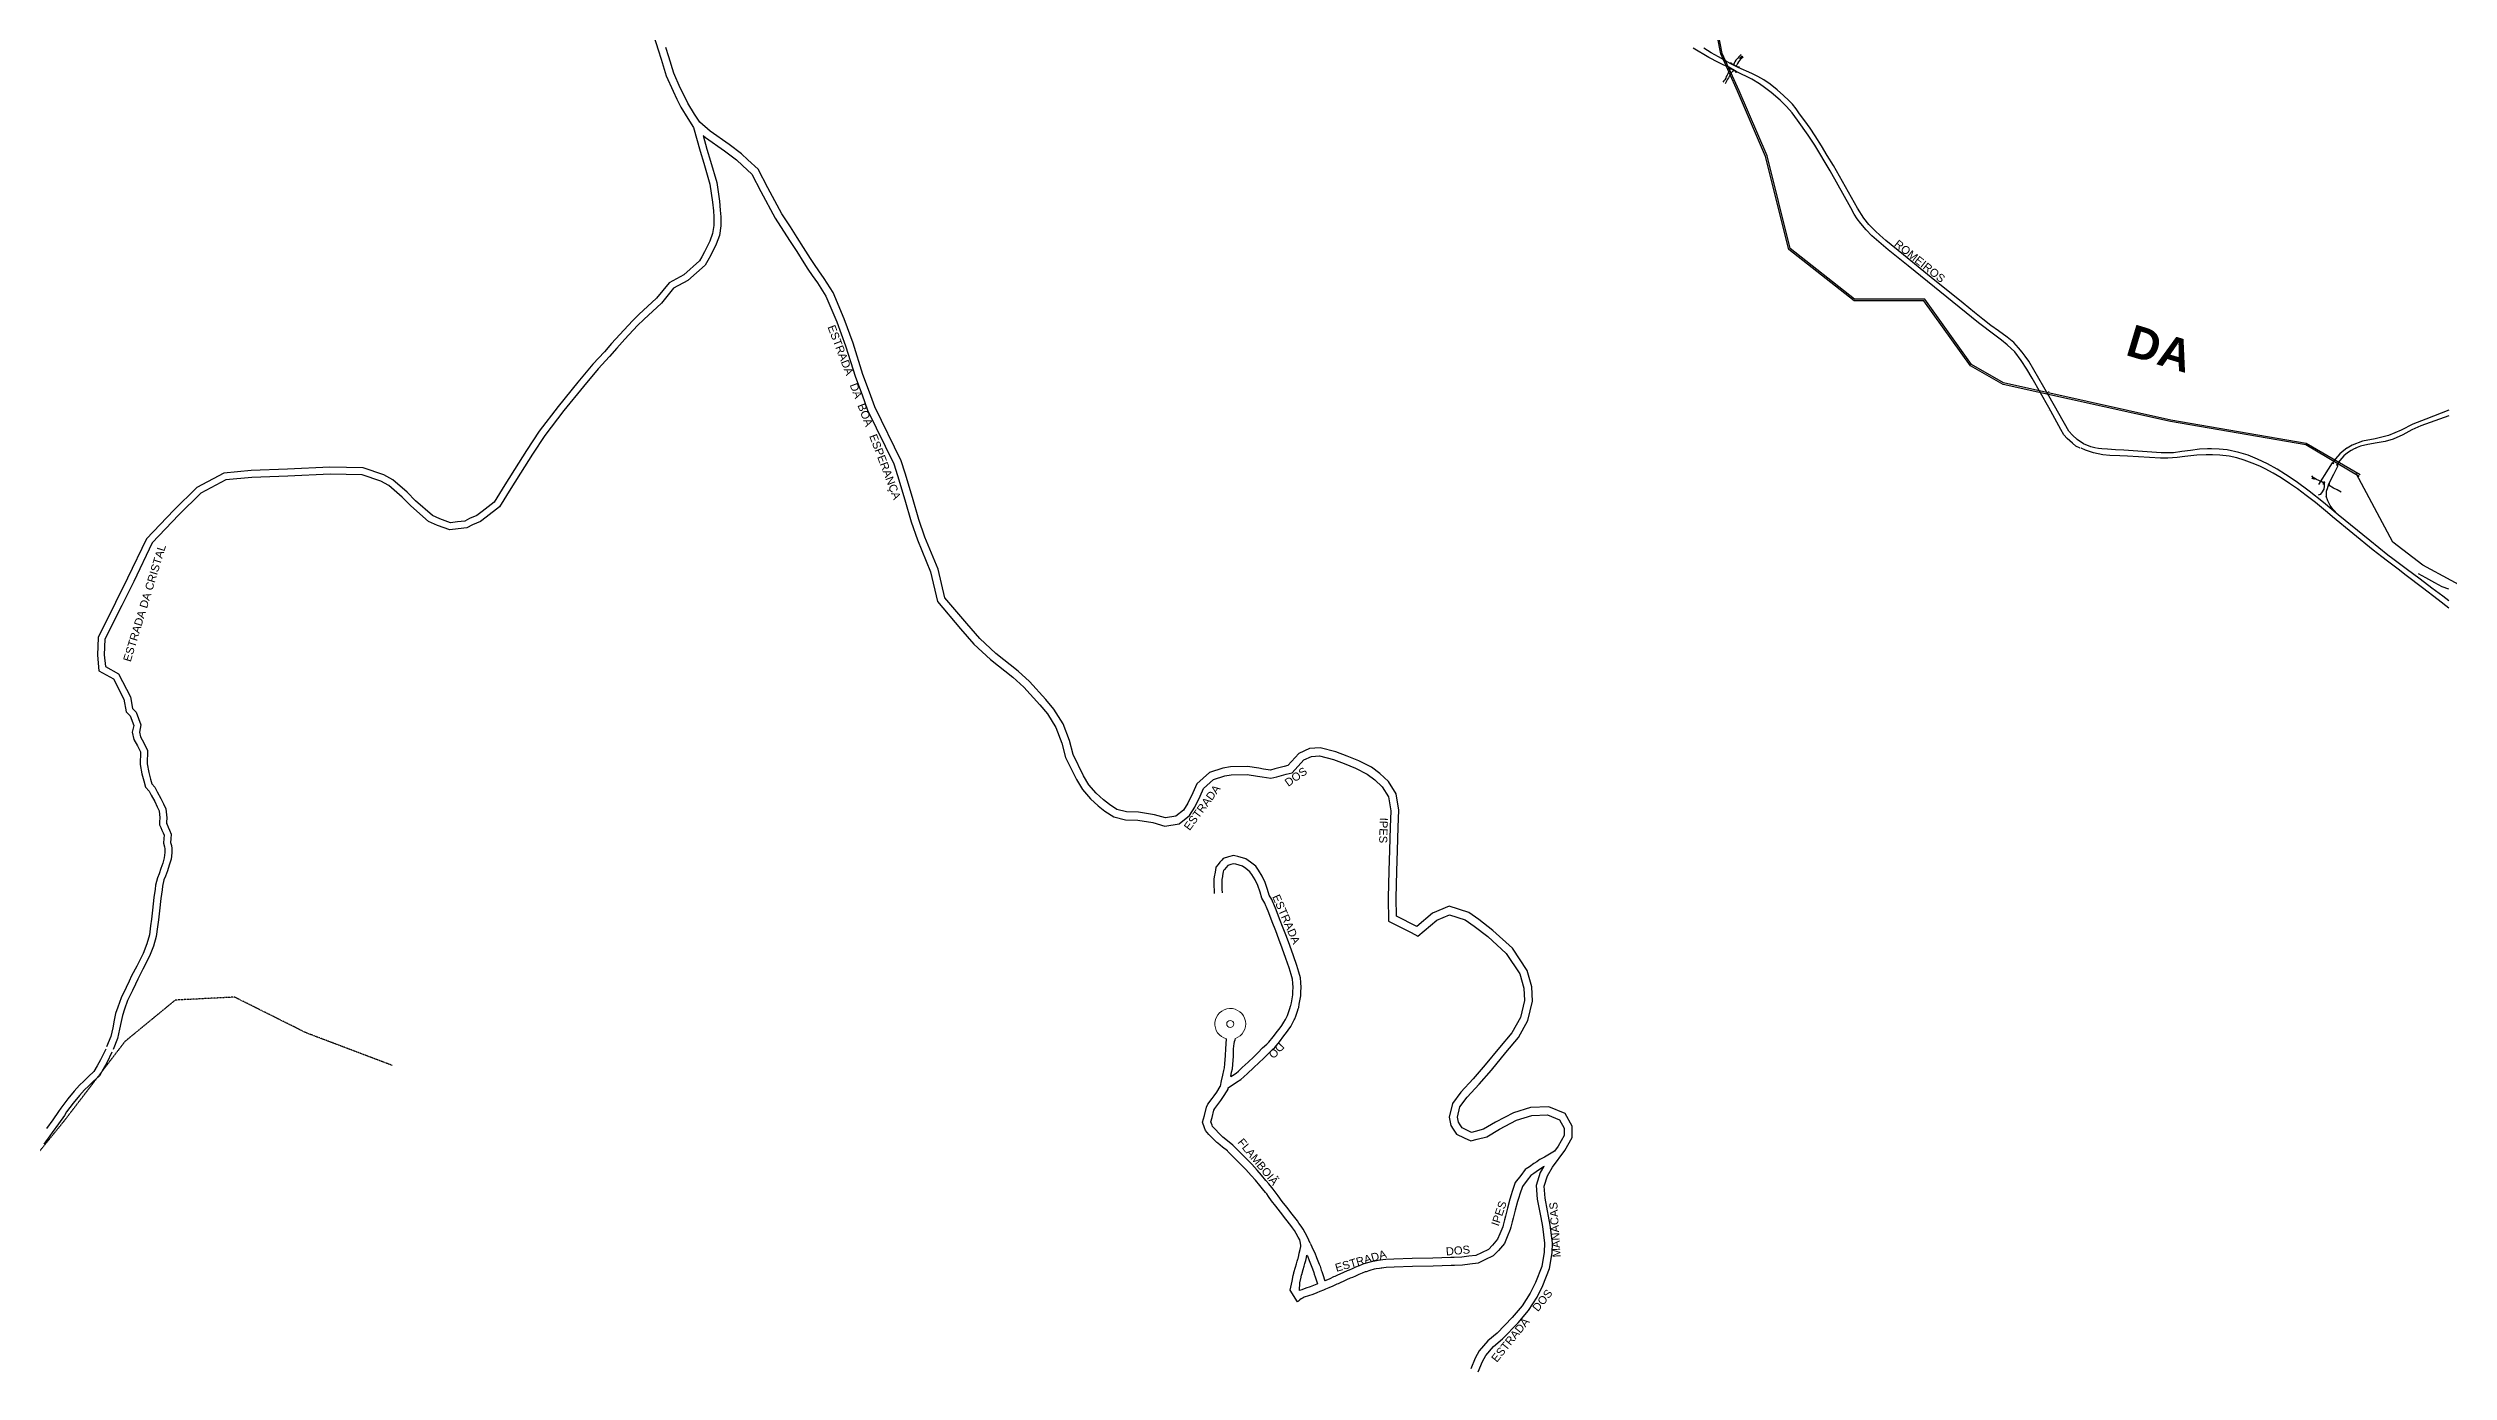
# Model space of a CAD drawing. Header units: millimetres. Extents: x 583 to 26013, y 350 to 21391.
# Drawn here: x 8091 to 11091, y 8230 to 9884 of the extents above; entities that cross this region are included whole.
import ezdxf

# ---------------------------------------------------------------- set-up
doc = ezdxf.new("R2010")
doc.units = ezdxf.units.MM
doc.linetypes.add('HIDDEN', pattern=[0.375, 0.25, -0.125])
for name, color, linetype in [('105-QUADRAS_ESTRADAS', 80, 'Continuous'), ('110-CERCA_DE_ARAME', 10, 'Continuous'), ('115-PONTES_E_VIADUTO', 210, 'Continuous'), ('145-', 130, 'Continuous'), ('ESTRADA ROMEIROS', 210, 'Continuous'), ('RIOS', 140, 'Continuous')]:
    doc.layers.add(name, color=color, linetype=linetype)
doc.styles.add('EU', font='arial.ttf', dxfattribs={"height": 10})

msp = doc.modelspace()

# ---------------------------------------------------------------- linework, layer by layer
at = {"color": 0, "linetype": 'Continuous'}
for points in [[(8848.19111, 9898.923), (8853.5731, 9881.55144), (8857.20722, 9869.8801), (8863.67636, 9849.10378), (8872.14842, 9829.84116), (8876.96825, 9820.18448), (8882.00549, 9810.09222), (8890.58987, 9796.00785), (8897.82779, 9784.52196)], [(9878.16033, 8229.68071), (9883.37065, 8242.5748), (9887.75333, 8250.23862), (9897.41963, 8261.54112), (9908.60785, 8271.00342), (9928.12218, 8291.12908), (9941.14417, 8306.35074), (9951.7844, 8323.27229), (9959.03934, 8337.55217), (9967.26509, 8358.95566), (9970.59305, 8378.53755), (9971.03355, 8391.03546), (9968.28548, 8413.13196), (9966.09936, 8424.46314), (9964.8636, 8430.8684), (9961.92534, 8447.01511), (9960.62702, 8461.80683), (9964.61386, 8474.78208), (9971.2009, 8485.38841), (9986.55779, 8506.47197), (9995.44437, 8522.61296), (9995.5415, 8536.74681), (9986.72763, 8552.6574), (9966.6276, 8560.96814), (9943.50659, 8560.24401), (9922.27292, 8553.68412), (9899.75309, 8541.71911), (9884.91438, 8532.9066), (9874.52971, 8530.27161), (9869.90065, 8529.09704), (9864.85368, 8531.43644), (9858.09169, 8534.5708), (9855.4855, 8538.60129), (9853.51753, 8541.64477), (9852.23839, 8547.87097), (9855.35832, 8560.99969), (9864.2757, 8572.92724), (9879.5294, 8589.49416), (9894.71854, 8606.99663), (9912.54066, 8628.80132), (9928.43018, 8647.75904), (9940.25931, 8668.76082), (9945.93013, 8693.12618), (9945.04776, 8710.78127), (9939.28844, 8731.15235), (9920.8656, 8759.28991), (9896.60811, 8781.51088), (9879.07866, 8794.84452), (9866.40618, 8803.76667), (9841.93587, 8811.75341), (9821.14241, 8802.94564), (9801.56005, 8786.31437), (9798.83313, 8787.70089), (9778.78572, 8797.89416), (9775.95252, 8799.33473), (9775.4893, 8821.84319), (9776.6881, 8855.47046), (9777.31178, 8881.19923), (9778.27244, 8910.27015), (9778.86432, 8931.53168), (9775.5591, 8952.02969), (9765.91643, 8967.37728), (9755.38339, 8977.27568), (9744.6697, 8985.37694), (9728.90928, 8993.2138), (9714.33261, 8999.33568), (9700.26506, 9004.50082), (9680.71209, 9009.45913), (9667.54286, 9008.73979), (9654.18641, 9002.5992), (9640.26645, 8987.36147), (9635.6805, 8986.16031), (9624.23874, 8983.16345), (9618.48386, 8981.65612), (9609.94108, 8983.0579), (9604.10302, 8984.01132), (9590.09934, 8986.25755), (9568.53218, 8985.99726), (9558.99808, 8984.21341), (9542.3147, 8978.63183), (9526.63501, 8964.48215), (9521.82993, 8953.24601), (9515.55327, 8940.34529), (9509.98277, 8931.75266), (9500.22714, 8924.17268), (9487.27594, 8922.06542), (9473.86997, 8925.82801), (9453.6956, 8929.14832), (9438.69298, 8929.62926), (9426.78716, 8932.64138), (9417.46248, 8938.72725), (9409.79118, 8944.6301), (9400.81505, 8952.86104), (9391.78546, 8963.47675), (9385.08103, 8974.66848), (9371.96364, 9001.0305), (9367.58253, 9018.61354), (9359.40639, 9039.50992), (9347.94831, 9057.94443), (9338.01954, 9069.87241), (9317.65986, 9092.33408), (9303.27283, 9105.36414), (9275.37131, 9127.5377), (9255.30068, 9145.98045), (9239.03715, 9164.71783), (9211.79243, 9197.15509), (9203.52955, 9232.69764), (9186.82968, 9272.8723), (9179.28318, 9294.93328), (9171.26551, 9322.40772), (9162.24112, 9352.80543), (9157.31384, 9368.01588), (9124.25823, 9435.45213), (9117.74085, 9453.93192), (9109.47361, 9476.01978), (9097.02787, 9515.03007), (9085.92607, 9545.60255), (9072.11224, 9578.50062), (9060.82049, 9596.15706), (9054.18001, 9605.47807), (9048.73826, 9613.40286), (9043.81034, 9620.91433), (9035.10823, 9634.86424), (9027.0729, 9647.39865), (9018.7549, 9660.58368), (9008.2351, 9676.62076), (8990.63894, 9709.26876), (8978.43693, 9732.37879), (8965.5868, 9744.34605), (8957.68021, 9751.70942), (8942.17214, 9763.51091), (8918.70409, 9779.98357), (8905.46239, 9791.16362), (8899.08998, 9801.27604), (8890.76427, 9814.93599), (8885.91568, 9824.6503), (8881.20436, 9834.08958), (8873.05682, 9852.61434), (8866.75508, 9872.85303), (8863.12307, 9884.5176)], [(8897.82779, 9784.52196), (8906.12447, 9755.15799), (8910.54026, 9740.22569), (8918.15016, 9713.95903), (8921.37396, 9691.36734), (8922.52119, 9680.42645), (8923.15198, 9672.81547), (8923.05734, 9662.23205), (8921.5916, 9652.00074), (8917.97485, 9642.48758), (8911.54228, 9629.30522), (8907.95404, 9622.90017), (8905.23777, 9618.0516), (8885.55288, 9600.54538), (8867.28787, 9590.75776), (8851.26864, 9571.24544), (8829.59401, 9551.02202), (8821.42678, 9543.21463), (8805.47996, 9526.18176), (8795.33414, 9514.68628), (8786.41706, 9504.49631), (8772.0492, 9488.73091), (8753.3533, 9466.5368), (8728.76341, 9436.18069)], [(8909.70076, 9774.49753), (8914.48232, 9757.57443), (8918.88993, 9742.66978), (8926.67659, 9715.79303), (8930.00961, 9692.43586), (8931.18364, 9681.23948), (8931.8552, 9673.13654), (8931.7518, 9661.57334), (8930.06677, 9649.81138), (8925.96672, 9639.02696), (8919.25291, 9625.26826), (8915.54412, 9618.64804), (8912.1127, 9612.52292), (8890.56715, 9593.36197), (8872.91753, 9583.90412), (8857.62625, 9565.27848), (8835.56769, 9544.69683), (8827.61288, 9537.09251), (8811.91824, 9520.32899), (8801.86915, 9508.94311), (8792.90641, 9498.70096), (8778.59372, 9482.99609), (8760.09031, 9461.0305), (8735.65837, 9430.87508)], [(8909.70076, 9774.49753), (8912.59378, 9772.05494), (8936.26946, 9755.43654), (8951.22879, 9744.05264), (8958.7716, 9737.02806), (8970.38375, 9726.21372), (8981.81583, 9704.5619), (8999.63692, 9671.49656), (9010.34465, 9655.17298), (9018.63466, 9642.03233), (9026.65633, 9629.51924), (9035.38636, 9615.52455), (9040.43492, 9607.82921), (9045.98534, 9599.74615), (9052.53079, 9590.55854), (9063.22475, 9573.83683), (9076.61062, 9541.95797), (9087.561, 9511.80248), (9100.02167, 9472.74538), (9108.34191, 9450.51592), (9115.02184, 9431.57524), (9148.02046, 9364.25525), (9152.68978, 9349.8411), (9161.67243, 9319.58402), (9169.74755, 9291.91271), (9177.47213, 9269.33113), (9193.97714, 9229.62524), (9202.59456, 9192.55766), (9231.43197, 9158.22415), (9248.11878, 9138.99911), (9268.86907, 9119.93183), (9296.79884, 9097.73581), (9310.58164, 9085.253), (9330.46867, 9063.31277), (9339.8202, 9052.07826), (9350.42848, 9035.01096), (9358.03508, 9015.57021), (9362.52431, 8997.55323), (9376.30198, 8969.86427), (9383.63216, 8957.62795), (9393.59957, 8945.90969), (9403.3508, 8936.96799), (9411.67184, 8930.56519), (9422.71797, 8923.3558), (9437.29018, 8919.66909), (9452.71923, 8919.17448), (9471.70025, 8916.05058), (9486.70104, 8911.84037), (9504.34946, 8914.71191), (9517.45376, 8924.89376), (9524.27746, 8935.41948), (9530.92868, 8949.09004), (9534.96567, 8958.53008), (9547.46565, 8969.81032), (9561.51595, 8974.51098), (9569.51944, 8976.00845), (9589.3624, 8976.24792), (9602.50525, 8974.13978), (9608.32932, 8973.18864), (9618.96177, 8971.44397), (9626.77249, 8973.48977), (9638.21426, 8976.48663), (9645.65745, 8978.43617), (9660.20361, 8994.35937), (9669.98979, 8998.85854), (9679.7335, 8999.39077), (9697.30477, 8994.93499), (9710.67128, 8990.02725), (9724.74275, 8984.11754), (9739.38219, 8976.83808), (9748.92519, 8969.62205), (9758.13231, 8960.96969), (9766.01022, 8948.43095), (9768.842, 8930.86905), (9768.27704, 8910.57443), (9767.31579, 8881.48554), (9766.69241, 8855.76978), (9765.48563, 8821.91851), (9766.07794, 8793.13712), (9774.25337, 8788.98026), (9794.30077, 8778.78698), (9802.96048, 8774.38388), (9826.45051, 8794.33395), (9842.39051, 8801.08587), (9861.87658, 8794.72591), (9873.17119, 8786.77385), (9890.19032, 8773.82838), (9913.18621, 8752.76309), (9930.08261, 8726.9569), (9935.11677, 8709.15075), (9935.87261, 8694.02739), (9930.84402, 8672.42146), (9920.17151, 8653.47318), (9904.837, 8635.17765), (9887.06924, 8613.43946), (9872.07321, 8596.1595), (9856.57275, 8579.32458), (9846.10838, 8565.32783), (9841.99724, 8548.02813), (9844.10014, 8537.7923), (9847.08811, 8533.17138), (9851.2638, 8526.71365), (9860.64824, 8522.36372), (9868.91753, 8518.53069), (9876.98915, 8520.57877), (9888.77644, 8523.56966), (9904.65496, 8532.9997), (9926.12901, 8544.40907), (9945.16871, 8550.29116), (9964.79263, 8550.90577), (9979.67482, 8544.75244), (9985.52372, 8534.19414), (9985.46202, 8525.21588), (9978.10256, 8511.84863), (9973.66178, 8505.75186)], [(8728.76341, 9436.18069), (8704.82267, 9405.06821), (8689.06255, 9381.25313), (8678.97626, 9365.20492), (8662.11539, 9338.29671), (8648.53305, 9316.53602), (8633.45163, 9304.79554), (8627.11954, 9299.86618), (8618.00902, 9295.9614), (8611.77182, 9292.77047), (8602.76622, 9291.77554), (8594.21097, 9290.83038), (8580.94268, 9295.59231), (8571.54645, 9299.85055), (8550.4102, 9318.36891), (8539.75045, 9329.15218), (8521.93447, 9344.47615), (8510.68495, 9350.83996), (8485.00261, 9359.19566), (8443.41573, 9360.11055), (8390.32521, 9357.66393), (8345.17829, 9355.94782), (8310.84553, 9352.70305), (8276.96656, 9334.78143), (8248.35805, 9306.6952), (8214.21302, 9270.80506), (8190.46137, 9221.37192), (8175.58906, 9191.27905), (8153.69649, 9147.56378), (8152.80996, 9125.36085), (8154.54617, 9105.9428), (8172.88304, 9095.76425), (8186.00714, 9070.37911), (8188.77508, 9054.39878), (8193.88019, 9049.34736), (8198.27475, 9037.52089), (8196.4903, 9028.97944), (8198.55972, 9020.0039), (8203.16999, 9011.91661), (8206.69586, 9004.47845), (8206.46793, 8988.91601), (8208.57639, 8976.9806), (8210.83346, 8968.21688), (8212.87711, 8960.28187), (8217.43651, 8955.43899), (8220.05641, 8950.5585), (8224.46417, 8942.3475), (8227.6466, 8935.82368), (8229.90014, 8930.9891), (8230.74621, 8921.95091), (8230.51974, 8917.01658), (8230.35315, 8913.3869), (8232.03042, 8909.9351), (8233.50534, 8906.71327), (8234.97767, 8903.28984), (8236.27316, 8900.27764), (8236.00841, 8896.43301), (8235.58851, 8890.33513), (8236.7965, 8885.83012), (8237.04328, 8883.30435), (8237.21884, 8878.5648), (8236.45142, 8872.04477), (8234.42223, 8865.50261), (8232.29864, 8858.65611), (8229.84796, 8852.20547), (8227.8011, 8847.20902), (8225.38232, 8838.01408), (8225.23894, 8832.78852), (8223.44072, 8822.46201), (8221.73093, 8806.88835), (8220.62847, 8795.66434), (8219.37863, 8787.16305), (8217.91218, 8775.70624), (8214.77607, 8764.49237), (8209.94659, 8752.74315), (8202.04084, 8736.93392), (8195.61931, 8724.46181), (8192.72549, 8718.05362), (8188.89888, 8710.00684), (8182.37717, 8697.34756), (8178.30403, 8685.57764), (8175.66436, 8677.44039), (8173.85007, 8669.45907), (8172.07416, 8659.50079), (8169.80136, 8648.96593), (8164.36431, 8635.80952)], [(8735.65837, 9430.87508), (8711.90674, 9400.00835), (8696.37414, 9376.53709), (8686.34538, 9360.58041), (8669.49169, 9333.68366), (8655.09577, 9310.61952), (8638.79588, 9297.93049), (8631.57829, 9292.31178), (8621.70817, 9288.08143), (8614.31346, 9284.29833), (8603.72157, 9283.12816), (8593.16615, 9281.96201), (8577.67233, 9287.52269), (8566.78206, 9292.458), (8544.44235, 9312.03077), (8533.81057, 9322.78574), (8516.90815, 9337.32394), (8507.16209, 9342.83724), (8483.52982, 9350.52596), (8443.52043, 9351.40615), (8390.6907, 9348.97154), (8345.75327, 9347.2634), (8313.38536, 9344.20432), (8282.15612, 9327.68438), (8254.55888, 9300.59096), (8221.4611, 9265.80158), (8198.28224, 9217.56059), (8183.37837, 9187.40385), (8162.31479, 9145.3439), (8161.52547, 9125.57559), (8162.80088, 9111.31118), (8179.40396, 9102.09503), (8194.3508, 9073.18427), (8196.87249, 9058.62566), (8201.36582, 9054.17958), (8207.30416, 9038.19855), (8205.39734, 9029.0714), (8206.75038, 9023.203), (8210.89079, 9015.93992), (8215.42458, 9006.37548), (8215.17911, 8989.6153), (8217.08527, 8978.82501), (8219.25853, 8970.38674), (8220.74443, 8964.6173), (8224.55849, 8960.56612), (8227.72179, 8954.67336), (8232.20939, 8946.31361), (8235.49955, 8939.56897), (8238.4219, 8933.29957), (8239.46486, 8922.15791), (8239.21059, 8916.6177), (8239.14546, 8915.19873), (8239.89927, 8913.64742), (8241.45775, 8910.24303), (8242.96987, 8906.72711), (8245.09726, 8901.7806), (8244.68786, 8895.83533), (8244.3677, 8891.18598), (8245.38549, 8887.3903), (8245.7276, 8883.88891), (8245.93775, 8878.21525), (8244.99816, 8870.23236), (8242.73169, 8862.92525), (8240.52778, 8855.8198), (8237.94105, 8849.01103), (8236.06904, 8844.44139), (8234.05151, 8836.7718), (8233.91834, 8831.91838), (8232.05882, 8821.23981), (8230.3844, 8805.98838), (8229.26636, 8794.60577), (8227.99791, 8785.97793), (8226.46133, 8773.97323), (8223.01701, 8761.65726), (8217.87137, 8749.13886), (8209.79923, 8732.99693), (8203.45646, 8720.67777), (8200.6192, 8714.39482), (8196.69629, 8706.14554), (8190.39565, 8693.91538), (8186.55335, 8682.81252), (8184.06093, 8675.12921), (8182.37901, 8667.73018), (8180.61153, 8657.81917), (8178.14067, 8646.3663), (8172.40476, 8632.4867)], [(9565.95867, 8584.7467), (9576.37375, 8591.8178), (9581.77797, 8594.99143), (9585.32656, 8598.30015), (9589.99902, 8602.63619), (9597.5961, 8609.58411), (9604.64213, 8616.36934), (9609.76654, 8621.41461), (9615.81779, 8627.36699), (9620.88141, 8632.16718), (9623.98816, 8635.21571), (9629.7967, 8642.32005), (9635.5129, 8649.64805), (9638.7293, 8653.97817), (9640.83952, 8656.95883), (9643.93339, 8661.50184), (9646.1075, 8665.54899), (9648.30038, 8669.63107), (9649.04519, 8671.01754), (9650.24361, 8674.4729), (9651.48143, 8678.04186), (9652.37415, 8680.61579), (9653.30825, 8683.30906), (9653.93105, 8685.10474), (9654.6157, 8689.05614), (9656.46386, 8699.72268), (9656.64729, 8704.5816), (9656.85515, 8710.08754), (9656.69544, 8716.17031), (9656.10013, 8722.22113), (9654.27692, 8729.16768), (9651.6152, 8737.73505), (9647.26423, 8749.85815), (9642.65788, 8762.61451), (9638.5549, 8773.78329), (9634.52562, 8784.34714), (9630.06702, 8795.79241), (9625.83346, 8806.98351), (9622.82864, 8814.2422), (9622.1943, 8815.7926), (9620.5301, 8819.86004), (9617.2077, 8825.66069), (9615.03551, 8832.36796), (9612.008, 8841.17464), (9608.25765, 8849.33671), (9603.66993, 8856.61269), (9600.44906, 8861.7209), (9593.74435, 8866.70817), (9587.99049, 8870.98815), (9577.76867, 8873.65641), (9574.15684, 8874.59922), (9572.31854, 8875.07908), (9566.202, 8873.30677), (9559.44474, 8871.3488), (9557.8195, 8869.39228), (9555.43305, 8866.51939), (9553.29919, 8863.95057), (9550.48709, 8860.56526), (9549.77493, 8856.56693), (9548.95696, 8851.97451), (9548.675, 8850.39147), (9547.8503, 8845.76128), (9547.96904, 8839.69946), (9547.87155, 8835.79945), (9548.0853, 8832.50094), (9548.39384, 8827.7397)], [(9569.00084, 8598.89907), (9571.02756, 8600.27507), (9575.76414, 8603.05663), (9578.51564, 8605.62214), (9583.22342, 8609.99095), (9590.75234, 8616.87654), (9597.66575, 8623.53406), (9602.7507, 8628.54049), (9608.87102, 8634.5608), (9613.93908, 8639.3652), (9616.59321, 8641.96959), (9621.98237, 8648.561), (9627.55555, 8655.70564), (9630.63359, 8659.8495), (9632.62534, 8662.66283), (9635.3725, 8666.69673), (9637.29814, 8670.28134), (9639.49102, 8674.36343), (9639.85854, 8675.04757), (9640.79572, 8677.74971), (9642.03355, 8681.31867), (9642.92626, 8683.8926), (9643.86037, 8686.58587), (9644.21669, 8687.61324), (9644.76251, 8690.76338), (9646.49626, 8700.76961), (9646.65441, 8704.95885), (9646.8502, 8710.14499), (9646.70832, 8715.5487), (9646.22599, 8720.45113), (9644.66108, 8726.41353), (9642.12979, 8734.56109), (9637.85535, 8746.47095), (9633.26169, 8759.19216), (9629.18951, 8770.27712), (9625.19482, 8780.75027), (9620.73127, 8792.20825), (9616.53488, 8803.30108), (9613.58116, 8810.43636), (9612.93902, 8812.0058), (9611.5247, 8815.46251), (9608.01412, 8821.59171), (9605.54958, 8829.2017), (9602.71323, 8837.45232), (9599.44662, 8844.5616), (9595.21103, 8851.27912), (9592.98465, 8854.8101), (9587.77601, 8858.68453), (9583.58278, 8861.80364), (9575.24295, 8863.98062), (9572.45699, 8864.70786), (9568.9851, 8863.70185), (9565.17581, 8862.59808), (9563.1253, 8860.12961), (9560.99144, 8857.56079), (9559.86857, 8856.20904), (9559.61999, 8854.81339), (9558.80202, 8850.22098), (9558.52006, 8848.63793), (9557.86762, 8844.97491), (9557.97148, 8839.67242), (9557.87964, 8835.99824), (9558.06437, 8833.14761), (9558.37291, 8828.38637)], [(9652.20952, 8317.28351), (9643.43489, 8331.95307), (9645.70711, 8343.11504), (9647.14703, 8350.18849), (9647.7131, 8352.96924), (9647.90503, 8353.91207), (9649.79183, 8360.45436), (9651.02199, 8364.67056), (9652.10523, 8368.28606), (9652.76807, 8370.49839), (9653.05613, 8371.45985), (9653.8957, 8375.12389), (9654.62472, 8378.30546), (9655.68067, 8382.91381), (9656.54009, 8386.66446), (9656.7731, 8387.68136), (9656.25781, 8390.56783), (9655.52616, 8394.66622), (9653.38788, 8398.27057), (9650.71393, 8402.77787), (9648.46754, 8406.46773), (9646.05439, 8409.86137), (9644.17451, 8412.50507), (9637.92553, 8420.7866), (9631.15085, 8429.27003), (9625.23114, 8436.72388), (9620.06262, 8443.69795), (9616.20313, 8449.00846), (9613.89879, 8452.17915), (9612.42729, 8454.14182), (9608.76358, 8458.51142), (9605.32288, 8462.61505), (9599.77303, 8469.23421), (9594.32539, 8475.38044), (9587.92131, 8482.60577), (9581.92675, 8488.66697), (9576.16759, 8494.49015), (9568.74099, 8501.99932), (9565.51271, 8505.26349), (9564.97182, 8505.81039), (9558.82625, 8510.76373), (9552.96495, 8515.48794), (9551.56548, 8516.61592), (9547.79632, 8520.34806), (9541.5842, 8526.61196), (9537.49754, 8531.31964), (9536.26909, 8534.7842), (9533.83631, 8541.64534), (9535.99763, 8550.2133), (9538.55652, 8560.35729), (9540.57099, 8564.14374), (9545.88659, 8571.30701), (9548.28763, 8574.67446), (9551.72156, 8579.49053), (9555.82016, 8586.24625), (9556.18013, 8586.8396), (9557.59208, 8593.40809), (9559.13655, 8600.59306), (9560.34952, 8606.23589), (9561.1212, 8609.82578), (9561.49506, 8614.74375), (9562.27339, 8624.98233), (9562.6532, 8633.49857), (9563.71367, 8645.84919)], [(9569.00084, 8598.89907), (9570.1262, 8604.13431), (9571.04086, 8608.38937), (9571.46629, 8613.98575), (9572.25648, 8624.38041), (9572.64327, 8633.05303), (9572.8324, 8637.29387), (9573.24004, 8639.75103), (9573.88119, 8642.57819), (9574.33218, 8644.56683), (9574.73833, 8646.35776)], [(8171.10255, 8629.38209), (8164.45997, 8615.83056), (8160.20073, 8607.95919), (8155.33321, 8599.73295), (8147.69706, 8592.44188), (8141.79945, 8586.81078), (8136.90102, 8582.13371), (8130.3469, 8575.08754), (8122.7366, 8565.42577), (8114.2344, 8554.63167), (8111.78709, 8550.31947), (8104.35151, 8539.87426), (8096.55302, 8528.91926), (8093.58511, 8524.75006), (8086.09903, 8514.23392)], [(8163.29056, 8633.2113), (8156.72503, 8619.81696), (8152.62841, 8612.24612), (8148.45703, 8605.19637), (8141.68905, 8598.73424), (8135.79144, 8593.10314), (8130.70646, 8588.24795), (8123.73343, 8580.75142), (8115.90213, 8570.80908), (8106.99278, 8559.49808), (8104.44085, 8555.00153), (8097.26392, 8544.91967), (8089.46543, 8533.96467)], [(9668.1065, 8390.49962), (9665.05184, 8398.20882), (9665.05184, 8398.20882), (9661.98832, 8403.37278), (9659.28522, 8407.92921), (9656.82377, 8411.97231), (9654.20407, 8415.65643), (9652.24219, 8418.41545), (9645.8253, 8426.91949), (9638.97335, 8435.49969), (9633.16587, 8442.81223), (9628.12453, 8449.61467), (9624.29246, 8454.88748), (9621.94439, 8458.11833), (9620.26502, 8460.35825), (9616.42646, 8464.93639), (9612.98576, 8469.04002), (9607.34768, 8475.76441), (9601.80896, 8482.0134), (9595.22357, 8489.44329), (9589.0368, 8495.69884), (9583.27764, 8501.52203), (9575.85104, 8509.03119), (9572.62275, 8512.29537), (9571.68578, 8513.24275), (9565.10164, 8518.54958), (9559.24035, 8523.27378), (9558.23859, 8524.08121), (9554.86469, 8527.42197), (9548.91824, 8533.41799), (9546.29001, 8536.44561), (9545.69415, 8538.1261), (9544.27292, 8542.13435), (9545.69389, 8547.76735), (9547.95557, 8556.73316), (9549.04766, 8558.78587), (9553.97368, 8565.42415), (9556.42986, 8568.86893), (9560.07894, 8573.98675), (9564.36977, 8581.05932), (9565.603, 8583.09206), (9565.95867, 8584.7467)], [(9973.66178, 8505.75186), (9961.20472, 8498.29256), (9957.73628, 8496.39126), (9955.27093, 8495.03983), (9954.05983, 8494.2155), (9951.27832, 8492.32226), (9947.90442, 8490.02581), (9942.12043, 8486.08894), (9938.32602, 8483.50626), (9937.06817, 8482.65011), (9931.41239, 8475.25417), (9924.56715, 8466.3028), (9920.75416, 8455.09046), (9919.31512, 8450.85885), (9917.59552, 8445.56059), (9914.81379, 8434.43291), (9912.3011, 8424.52915), (9911.09612, 8419.90714), (9909.32752, 8413.12319), (9908.76522, 8410.96634), (9905.18461, 8402.12947), (9902.49915, 8395.50183), (9895.95011, 8388.29405), (9890.97536, 8382.81892), (9882.2078, 8378.64013), (9875.40251, 8375.3966), (9866.30041, 8374.18345), (9857.72373, 8373.15202), (9848.07985, 8372.77602), (9843.84689, 8372.61098), (9821.60692, 8371.8501), (9795.70248, 8371.3402), (9772.91282, 8370.58593), (9762.78244, 8370.09191), (9759.04033, 8369.90943), (9756.28462, 8369.45781), (9755.36722, 8369.30746), (9753.09399, 8368.93491), (9749.23847, 8368.30304), (9745.92282, 8367.75966), (9739.81804, 8365.95168), (9735.2754, 8364.60635), (9733.35647, 8364.03805), (9729.27666, 8362.30074), (9725.07138, 8360.51001), (9720.76104, 8358.67454), (9717.0864, 8357.08225), (9714.40949, 8355.9223), (9709.76568, 8353.91005), (9705.19609, 8351.8753), (9702.24837, 8350.53976), (9699.03166, 8349.08234), (9697.53338, 8348.4035), (9692.60952, 8346.22954), (9687.66165, 8344.09118), (9686.50504, 8343.59132)], [(9960.49983, 8486.50226), (9959.68661, 8485.94874), (9956.9051, 8484.0555), (9953.53119, 8481.75905), (9947.74721, 8477.82218), (9944.0304, 8475.29232), (9939.35593, 8469.17963), (9933.50675, 8461.53077), (9930.22169, 8451.87084), (9928.80513, 8447.70535), (9927.21343, 8442.80118), (9924.511, 8431.99071), (9921.98594, 8422.03817), (9920.77269, 8417.38442), (9919.00408, 8410.60047), (9918.27764, 8407.81402), (9914.45269, 8398.37413), (9911.09827, 8390.09549), (9903.35129, 8381.56928), (9897.05365, 8374.6382), (9886.51029, 8369.61303), (9878.284, 8365.69222), (9867.55803, 8364.26264), (9858.51681, 8363.17535), (9848.46944, 8362.78361), (9844.21265, 8362.61764), (9821.8763, 8361.85347), (9795.96628, 8361.34345), (9773.32178, 8360.59399), (9763.26952, 8360.10378), (9760.09592, 8359.94902), (9757.9019, 8359.58945), (9756.9845, 8359.4391), (9754.71127, 8359.06655), (9750.85575, 8358.43469), (9748.16008, 8357.99291), (9742.65769, 8356.36334), (9738.11506, 8355.01801), (9736.74636, 8354.61266), (9733.19452, 8353.10018), (9728.98924, 8351.30945), (9724.70799, 8349.48637), (9721.06236, 8347.90665), (9718.38545, 8346.74669), (9713.78764, 8344.75437), (9709.29348, 8342.75322), (9706.37532, 8341.43107), (9703.15861, 8339.97364), (9701.61645, 8339.27493), (9696.61265, 8337.06567), (9691.62879, 8334.91175), (9687.47017, 8333.11449), (9684.86093, 8332.00142), (9680.50005, 8330.19947), (9676.35733, 8328.48765), (9671.62095, 8326.53053), (9666.04205, 8324.70531), (9660.86973, 8323.0131), (9659.33409, 8322.51069), (9658.72214, 8322.06172), (9657.17939, 8320.92983), (9655.50869, 8319.70406), (9653.68459, 8318.36575), (9652.20952, 8317.28351)], [(9959.84372, 8486.05568), (9955.4354, 8478.95746), (9950.49459, 8462.87753), (9952.00409, 8445.6799), (9955.03465, 8429.02601), (9956.28043, 8422.56878), (9958.4032, 8411.56595), (9961.0117, 8390.5917), (9960.62273, 8379.55592), (9957.57335, 8361.6132), (9949.89015, 8341.62141), (9943.07584, 8328.20884), (9933.06888, 8312.29439), (9920.72599, 8297.86655), (9901.77277, 8278.31957), (9890.34509, 8268.65476), (9879.54067, 8256.02149), (9874.35313, 8246.95023), (9868.88868, 8233.42726)], [(9654.70649, 8331.51828), (9655.50613, 8341.12028), (9656.94606, 8348.19373), (9657.51213, 8350.97447), (9657.62427, 8351.52534), (9659.39592, 8357.66837), (9660.61162, 8361.83504), (9661.68452, 8365.416), (9662.34736, 8367.62833), (9662.72995, 8368.90531), (9663.64309, 8372.89039), (9664.27223, 8375.63606)], [(9664.27223, 8375.63606), (9664.27223, 8375.63606), (9664.27223, 8375.63606), (9664.27223, 8375.63606), (9664.74815, 8374.66829), (9666.96612, 8369.14571), (9668.67599, 8364.82497), (9670.29368, 8360.73719), (9671.16782, 8358.42655), (9672.62946, 8353.92989), (9673.26376, 8351.97851), (9674.37475, 8348.5606), (9677.26101, 8339.68115)], [(9668.1065, 8390.49962), (9668.9344, 8388.81612), (9670.27523, 8386.08962), (9672.12924, 8382.31958), (9673.88764, 8378.74396), (9676.25515, 8372.84901), (9677.97436, 8368.50469), (9679.61994, 8364.34644), (9680.60476, 8361.74323), (9682.13966, 8357.02118), (9682.77396, 8355.0698), (9683.88495, 8351.65189), (9686.50504, 8343.59132)], [(9677.26101, 8339.68115), (9676.68113, 8339.44154), (9672.53842, 8337.72972), (9668.15179, 8335.91712), (9662.93258, 8334.20958), (9657.76026, 8332.51737), (9654.70649, 8331.51828)]]:
    msp.add_lwpolyline(points, dxfattribs=at)
at = {"color": 0, "linetype": 'Continuous', "lineweight": 20}
msp.add_circle((9568.37502, 8664.55122), 4.42495, dxfattribs=at)
msp.add_arc((9568.37502, 8664.55122), 19.27418, 289.27769458, 256.00460495, dxfattribs=at)
at = {"layer": '105-QUADRAS_ESTRADAS', "color": 0, "linetype": 'Continuous'}
for p, q in [((10200.51551, 9854.70241), (10191.41551, 9859.90241)), ((10203.21551, 9859.60241), (10193.71551, 9864.30241)), ((11062.41551, 9420.40241), (11046.11551, 9413.90241)), ((11091.11551, 9424.50241), (11056.11551, 9411.70241)), ((11091.11551, 9431.60241), (11062.41551, 9420.40241)), ((10983.11551, 9392.70241), (10970.21551, 9387.90241)), ((10998.81551, 9395.80241), (10983.11551, 9392.70241)), ((11001.31551, 9390.60241), (10989.91551, 9388.60241)), ((11015.71551, 9399.60241), (10998.81551, 9395.80241)), ((11011.61551, 9392.10241), (11001.31551, 9390.60241)), ((11021.41551, 9395.30241), (11011.61551, 9392.10241)), ((11031.41551, 9406.40241), (11015.71551, 9399.60241)), ((11033.61551, 9400.60241), (11021.41551, 9395.30241)), ((11046.11551, 9413.90241), (11031.41551, 9406.40241)), ((11044.81551, 9406.90241), (11033.61551, 9400.60241)), ((11056.11551, 9411.70241), (11044.81551, 9406.90241)), ((10949.21551, 9370.50241), (10945.91551, 9366.00241)), ((10954.81551, 9376.90241), (10949.21551, 9370.50241)), ((10954.61551, 9368.70241), (10950.71551, 9363.10241)), ((10960.01551, 9374.50241), (10954.61551, 9368.70241)), ((10959.71551, 9381.00241), (10954.81551, 9376.90241)), ((10963.61551, 9383.90241), (10959.71551, 9381.00241)), ((10964.21551, 9378.10241), (10960.01551, 9374.50241)), ((10963.61551, 9384.00241), (10963.61551, 9384.00241)), ((10970.21551, 9387.90241), (10963.91551, 9384.00241)), ((10969.01551, 9381.10241), (10964.21551, 9378.10241)), ((10972.81551, 9383.20241), (10969.01551, 9381.10241)), ((10975.01551, 9383.90241), (10972.81551, 9383.20241)), ((10980.71551, 9386.40241), (10974.41551, 9384.00241)), ((10989.91551, 9388.60241), (10980.71551, 9386.40241)), ((10934.71551, 9332.70241), (10931.91551, 9328.00241)), ((10935.21551, 9336.30241), (10934.71551, 9332.70241)), ((10935.21551, 9339.90241), (10935.21551, 9336.30241)), ((10939.31551, 9334.50241), (10937.81551, 9329.70241)), ((10940.21551, 9338.10241), (10939.31551, 9334.50241)), ((10930.21551, 9326.10241), (10927.81551, 9325.30241)), ((10931.91551, 9328.00241), (10930.21551, 9326.10241)), ((10937.81551, 9329.70241), (10937.71551, 9324.20241)), ((10939.71551, 9318.10241), (10937.71551, 9324.20241)), ((10942.71551, 9312.20241), (10939.71551, 9318.10241)), ((10946.41551, 9307.50241), (10942.71551, 9312.20241)), ((10949.51551, 9304.40241), (10946.41551, 9307.50241))]:
    msp.add_line(p, q, dxfattribs=at)
at = {"layer": '110-CERCA_DE_ARAME', "color": 0, "linetype": 'Continuous'}
for p, q in [((10945.31551, 9365.80241), (10940.31551, 9357.80241)), ((10947.11551, 9364.60241), (10945.31551, 9365.80241)), ((10952.41551, 9362.00241), (10946.81551, 9351.00241)), ((10952.41551, 9362.00241), (10950.61551, 9363.30241)), ((10940.31551, 9357.80241), (10928.01551, 9338.60241)), ((10946.81551, 9351.00241), (10940.41551, 9338.20241)), ((11062.41551, 9221.80241), (11053.21551, 9226.80241)), ((11073.71551, 9215.70241), (11062.41551, 9221.80241)), ((11082.51551, 9210.90241), (11073.71551, 9215.70241)), ((11091.11551, 9207.90241), (11082.51551, 9210.90241))]:
    msp.add_line(p, q, dxfattribs=at)
at = {"layer": '115-PONTES_E_VIADUTO', "color": 0, "linetype": 'Continuous'}
for p, q in [((10191.91551, 9859.30241), (10190.41551, 9859.10241)), ((10200.21551, 9854.70241), (10191.91551, 9859.30241)), ((10194.11551, 9864.50241), (10193.71551, 9865.70241)), ((10203.01551, 9860.00241), (10194.11551, 9864.50241)), ((10200.61551, 9853.10241), (10200.21551, 9854.70241)), ((10204.81551, 9860.10241), (10203.01551, 9860.00241)), ((10934.81551, 9339.10241), (10933.71551, 9338.80241)), ((10935.81551, 9341.60241), (10934.81551, 9339.10241)), ((10935.81551, 9341.60241), (10935.31551, 9342.40241)), ((10941.01551, 9338.90241), (10940.01551, 9336.50241)), ((10940.61551, 9335.40241), (10940.01551, 9336.50241)), ((10942.21551, 9338.90241), (10941.01551, 9338.90241))]:
    msp.add_line(p, q, dxfattribs=at)
at = {"layer": '145-', "color": 0, "linetype": 'Continuous'}
for p, q in [((10202.51551, 9871.20241), (10200.91551, 9869.60241)), ((10203.71551, 9873.10241), (10202.51551, 9871.20241)), ((10205.31551, 9874.50241), (10203.71551, 9873.10241)), ((10207.81551, 9874.10241), (10204.81551, 9871.00241)), ((10206.81551, 9875.90241), (10205.31551, 9874.50241)), ((10207.41551, 9871.40241), (10205.81551, 9869.90241)), ((10206.61551, 9872.20241), (10206.01551, 9872.70241)), ((10207.81551, 9874.10241), (10206.61551, 9872.20241)), ((10206.91551, 9875.90241), (10206.81551, 9875.90241)), ((10209.11551, 9872.70241), (10207.41551, 9871.40241)), ((10184.91551, 9842.80241), (10183.81551, 9841.10241)), ((10186.41551, 9844.30241), (10184.91551, 9842.80241)), ((10187.51551, 9846.20241), (10186.41551, 9844.30241)), ((10187.41551, 9841.00241), (10186.71551, 9839.40241)), ((10188.61551, 9842.70241), (10187.41551, 9841.00241)), ((10188.01551, 9848.40241), (10187.51551, 9846.20241)), ((10189.11551, 9850.10241), (10188.01551, 9848.40241)), ((10189.81551, 9844.90241), (10188.61551, 9842.70241)), ((10190.11551, 9851.90241), (10189.11551, 9850.10241)), ((10191.11551, 9846.50241), (10189.81551, 9844.90241)), ((10191.11551, 9853.80241), (10190.11551, 9851.90241)), ((10192.21551, 9855.70241), (10191.11551, 9853.80241)), ((10192.11551, 9849.20241), (10191.11551, 9846.50241)), ((10193.21551, 9851.00241), (10192.11551, 9849.20241)), ((10193.01551, 9857.60241), (10192.21551, 9855.70241)), ((10193.61551, 9858.40241), (10193.01551, 9857.60241)), ((10194.31551, 9853.10241), (10193.21551, 9851.00241)), ((10195.81551, 9854.60241), (10194.31551, 9853.10241)), ((10197.11551, 9856.10241), (10195.81551, 9854.60241)), ((10198.01551, 9864.90241), (10197.01551, 9863.10241)), ((10198.81551, 9866.80241), (10198.01551, 9864.90241)), ((10199.91551, 9868.60241), (10198.81551, 9866.80241)), ((10200.91551, 9869.60241), (10199.91551, 9868.60241)), ((10200.41551, 9861.40241), (10200.21551, 9861.10241)), ((10201.41551, 9862.90241), (10200.41551, 9861.40241)), ((10202.31551, 9864.80241), (10201.41551, 9862.90241)), ((10203.31551, 9866.70241), (10202.31551, 9864.80241)), ((10204.51551, 9868.40241), (10203.31551, 9866.70241)), ((10205.81551, 9869.90241), (10204.51551, 9868.40241)), ((10921.51551, 9347.50241), (10919.71551, 9349.20241)), ((10923.01551, 9344.70241), (10920.11551, 9346.90241)), ((10921.61551, 9346.20241), (10920.11551, 9346.90241)), ((10921.11551, 9345.70241), (10920.11551, 9346.90241)), ((10925.61551, 9345.00241), (10921.51551, 9347.50241)), ((10931.41551, 9342.30241), (10925.61551, 9345.00241)), ((10934.81551, 9340.20241), (10931.41551, 9342.30241)), ((10947.01551, 9334.10241), (10941.51551, 9337.40241)), ((10951.51551, 9331.90241), (10947.01551, 9334.10241)), ((10956.61551, 9329.00241), (10951.51551, 9331.90241))]:
    msp.add_line(p, q, dxfattribs=at)
at = {"layer": 'ESTRADA ROMEIROS', "color": 0, "linetype": 'Continuous'}
for p, q in [((10166.41551, 9872.10241), (10146.91551, 9883.90241)), ((10169.21551, 9878.10241), (10160.31551, 9883.90241)), ((10178.31551, 9866.00241), (10166.41551, 9872.10241)), ((10178.41551, 9872.80241), (10169.21551, 9878.10241)), ((10193.71551, 9864.30241), (10178.41551, 9872.80241)), ((10185.21551, 9862.60241), (10178.31551, 9866.00241)), ((10191.41551, 9859.90241), (10185.21551, 9862.60241)), ((10220.01551, 9844.90241), (10200.51551, 9854.70241)), ((10220.11551, 9852.00241), (10203.21551, 9859.60241)), ((10229.51551, 9839.20241), (10220.01551, 9844.90241)), ((10227.51551, 9848.50241), (10220.11551, 9852.00241)), ((10235.01551, 9844.20241), (10227.51551, 9848.50241)), ((10243.01551, 9838.60241), (10235.01551, 9844.20241)), ((10236.11551, 9834.80241), (10229.51551, 9839.20241)), ((10244.31551, 9828.40241), (10236.11551, 9834.80241)), ((10251.61551, 9831.70241), (10243.01551, 9838.60241)), ((10255.61551, 9818.60241), (10244.31551, 9828.40241)), ((10259.81551, 9824.80241), (10251.61551, 9831.70241)), ((10263.31551, 9810.80241), (10255.61551, 9818.60241)), ((10266.41551, 9818.50241), (10259.81551, 9824.80241)), ((10270.31551, 9802.80241), (10263.31551, 9810.80241)), ((10270.71551, 9813.80241), (10266.41551, 9818.50241)), ((10275.61551, 9807.80241), (10270.71551, 9813.80241)), ((10277.31551, 9793.70241), (10270.31551, 9802.80241)), ((10279.81551, 9801.90241), (10275.61551, 9807.80241)), ((10290.61551, 9774.90241), (10277.31551, 9793.70241)), ((10286.41551, 9793.00241), (10279.81551, 9801.90241)), ((10292.91551, 9783.90241), (10286.41551, 9793.00241)), ((10299.11551, 9774.40241), (10292.91551, 9783.90241)), ((10298.81551, 9762.50241), (10290.61551, 9774.90241)), ((10317.81551, 9730.40241), (10298.81551, 9762.50241)), ((10307.11551, 9761.60241), (10299.11551, 9774.40241)), ((10314.31551, 9749.70241), (10307.11551, 9761.60241)), ((10322.21551, 9737.00241), (10314.31551, 9749.70241)), ((10343.61551, 9684.20241), (10317.81551, 9730.40241)), ((10352.11551, 9683.90241), (10322.21551, 9737.00241)), ((10348.01551, 9676.30241), (10343.61551, 9684.20241)), ((10351.81551, 9670.60241), (10348.01551, 9676.30241)), ((10356.31551, 9664.50241), (10351.81551, 9670.60241)), ((10359.91551, 9671.40241), (10352.11551, 9683.90241)), ((10362.81551, 9656.70241), (10356.31551, 9664.50241)), ((10366.21551, 9663.40241), (10359.91551, 9671.40241)), ((10374.51551, 9655.30241), (10366.21551, 9663.40241)), ((10369.91551, 9649.20241), (10362.81551, 9656.70241)), ((10390.51551, 9631.80241), (10369.91551, 9649.20241)), ((10380.11551, 9650.00241), (10374.51551, 9655.30241)), ((10387.71551, 9643.40241), (10380.11551, 9650.00241)), ((10409.61551, 9625.50241), (10387.71551, 9643.40241)), ((10415.51551, 9611.60241), (10390.51551, 9631.80241)), ((10444.01551, 9597.40241), (10409.61551, 9625.50241)), ((10503.11551, 9540.60241), (10415.51551, 9611.60241)), ((10484.31551, 9565.00241), (10444.01551, 9597.40241)), ((10498.51551, 9553.30241), (10484.31551, 9565.00241)), ((10508.81551, 9545.20241), (10498.51551, 9553.30241)), ((10523.81551, 9525.30241), (10503.11551, 9540.60241)), ((10518.61551, 9537.40241), (10508.81551, 9545.20241)), ((10528.41551, 9530.40241), (10518.61551, 9537.40241)), ((10532.21551, 9519.00241), (10523.81551, 9525.30241)), ((10539.21551, 9522.60241), (10528.41551, 9530.40241)), ((10539.21551, 9513.20241), (10532.21551, 9519.00241)), ((10547.31551, 9515.80241), (10539.21551, 9522.60241)), ((10548.61551, 9504.20241), (10539.21551, 9513.20241)), ((10553.31551, 9509.50241), (10547.31551, 9515.80241)), ((10556.51551, 9493.70241), (10548.61551, 9504.20241)), ((10558.01551, 9504.00241), (10553.31551, 9509.50241)), ((10563.81551, 9482.60241), (10556.51551, 9493.70241)), ((10561.81551, 9499.10241), (10558.01551, 9504.00241)), ((10566.01551, 9492.50241), (10561.81551, 9499.10241)), ((10570.21551, 9471.40241), (10563.81551, 9482.60241)), ((10591.11551, 9449.50241), (10566.01551, 9492.50241)), ((10591.11551, 9434.60241), (10570.21551, 9471.40241)), ((10591.11551, 9454.80241), (10591.11551, 9455.00241)), ((10616.11551, 9405.20241), (10591.21551, 9449.40241)), ((10591.21551, 9434.60241), (10591.21551, 9434.60241)), ((10606.21551, 9407.10241), (10591.21551, 9434.60241)), ((10591.21551, 9431.40241), (10591.21551, 9431.40241)), ((10610.11551, 9400.50241), (10606.21551, 9407.10241)), ((10613.91551, 9396.10241), (10610.11551, 9400.50241)), ((10620.61551, 9390.10241), (10613.91551, 9396.10241)), ((10620.71551, 9400.10241), (10616.11551, 9405.20241)), ((10625.11551, 9386.60241), (10620.61551, 9390.10241)), ((10626.71551, 9394.70241), (10620.71551, 9400.10241)), ((10634.71551, 9389.40241), (10626.71551, 9394.70241)), ((10630.51551, 9384.00241), (10625.11551, 9386.60241)), ((10637.11551, 9381.30241), (10631.41551, 9383.90241)), ((10643.81551, 9385.50241), (10634.71551, 9389.40241)), ((10646.91551, 9378.10241), (10637.11551, 9381.30241)), ((10650.51551, 9384.00241), (10643.81551, 9385.50241)), ((10658.81551, 9375.80241), (10646.91551, 9378.10241)), ((10653.31551, 9383.60241), (10651.21551, 9383.90241)), ((10657.51551, 9383.20241), (10653.31551, 9383.60241)), ((10664.61551, 9382.70241), (10657.51551, 9383.20241)), ((10667.31551, 9374.70241), (10658.81551, 9375.80241)), ((10674.61551, 9382.00241), (10664.61551, 9382.70241)), ((10680.01551, 9374.30241), (10667.31551, 9374.70241)), ((10685.11551, 9381.30241), (10674.61551, 9382.00241)), ((10689.51551, 9373.90241), (10680.01551, 9374.30241)), ((10731.61551, 9378.30241), (10685.11551, 9381.30241)), ((10730.61551, 9371.60241), (10689.51551, 9373.90241)), ((10739.71551, 9371.30241), (10730.61551, 9371.60241)), ((10737.61551, 9378.10241), (10731.61551, 9378.30241)), ((10747.11551, 9378.30241), (10737.61551, 9378.10241)), ((10751.71551, 9372.50241), (10739.71551, 9371.30241)), ((10757.21551, 9379.60241), (10747.11551, 9378.30241)), ((10761.11551, 9373.40241), (10751.71551, 9372.50241)), ((10768.01551, 9381.20241), (10757.21551, 9379.60241)), ((10776.31551, 9375.30241), (10761.11551, 9373.40241)), ((10779.61551, 9382.70241), (10768.01551, 9381.20241)), ((10787.71551, 9375.80241), (10776.31551, 9375.30241)), ((10789.41551, 9383.20241), (10779.61551, 9382.70241)), ((10795.81551, 9375.80241), (10787.71551, 9375.80241)), ((10794.31551, 9383.30241), (10789.41551, 9383.20241)), ((10804.21551, 9382.80241), (10794.31551, 9383.30241)), ((10804.81551, 9375.40241), (10795.81551, 9375.80241)), ((10814.01551, 9381.70241), (10804.21551, 9382.80241)), ((10816.51551, 9373.80241), (10804.81551, 9375.40241)), ((10828.71551, 9378.60241), (10814.01551, 9381.70241)), ((10826.11551, 9372.10241), (10816.51551, 9373.80241)), ((10835.41551, 9369.10241), (10826.11551, 9372.10241)), ((10840.11551, 9375.10241), (10828.71551, 9378.60241)), ((10845.41551, 9365.20241), (10835.41551, 9369.10241)), ((10851.91551, 9370.20241), (10840.11551, 9375.10241)), ((10854.91551, 9361.30241), (10845.41551, 9365.20241)), ((10864.51551, 9364.40241), (10851.91551, 9370.20241)), ((10861.71551, 9358.10241), (10854.91551, 9361.30241)), ((10876.51551, 9357.70241), (10864.51551, 9364.40241)), ((10871.71551, 9352.90241), (10861.71551, 9358.10241)), ((10881.31551, 9347.00241), (10871.71551, 9352.90241)), ((10886.91551, 9350.90241), (10876.51551, 9357.70241)), ((10891.81551, 9339.80241), (10881.31551, 9347.00241)), ((10900.31551, 9342.40241), (10886.91551, 9350.90241)), ((10901.81551, 9333.00241), (10891.81551, 9339.80241)), ((10916.51551, 9330.10241), (10900.31551, 9342.40241)), ((10912.71551, 9324.90241), (10901.81551, 9333.00241)), ((10934.31551, 9316.00241), (10916.51551, 9330.10241)), ((10924.31551, 9316.10241), (10912.71551, 9324.90241)), ((10939.31551, 9303.60241), (10924.31551, 9316.10241)), ((10952.71551, 9300.70241), (10934.31551, 9316.00241)), ((10945.81551, 9298.10241), (10939.31551, 9303.60241)), ((10992.21551, 9268.70241), (10952.71551, 9300.70241)), ((10996.51551, 9256.60241), (10945.81551, 9298.10241)), ((11014.81551, 9250.40241), (10992.21551, 9268.70241)), ((11007.21551, 9248.30241), (10996.51551, 9256.60241)), ((11014.51551, 9242.80241), (11007.21551, 9248.30241)), ((11027.81551, 9232.60241), (11014.51551, 9242.80241)), ((11021.01551, 9245.50241), (11014.81551, 9250.40241)), ((11037.81551, 9233.10241), (11021.01551, 9245.50241)), ((11037.61551, 9225.00241), (11027.81551, 9232.60241)), ((11057.91551, 9209.40241), (11037.61551, 9225.00241)), ((11055.01551, 9220.10241), (11037.81551, 9233.10241)), ((11069.91551, 9209.00241), (11055.01551, 9220.10241)), ((11077.81551, 9194.50241), (11057.91551, 9209.40241)), ((11083.41551, 9198.90241), (11069.91551, 9209.00241)), ((11091.11551, 9183.90241), (11077.81551, 9194.50241)), ((11091.11551, 9193.10241), (11083.41551, 9198.90241))]:
    msp.add_line(p, q, dxfattribs=at)
at = {"layer": 'RIOS', "linetype": 'HIDDEN', "lineweight": 25, "flags": 128}
msp.add_lwpolyline([(8521.1121, 8612.7356), (8413.45404, 8653.52678), (8324.37852, 8698.04014), (8250.13455, 8694.31795), (8187.05736, 8642.41118), (8110.95984, 8542.96661), (8059.41822, 8479.57971), (7893.83249, 8549.68775), (7797.29809, 8583.06003), (7737.92878, 8549.68775), (7641.43749, 8505.17438), (7552.31886, 8427.28873), (7504.07322, 8434.70763), (7437.28814, 8482.9177), (7392.75038, 8494.03329), (7311.09064, 8490.33659), (7125.48072, 8479.221), (7014.11477, 8490.33659), (6943.6218, 8538.54666), (6910.20771, 8564.52554), (6753.48481, 8580.12816), (6645.82675, 8613.50044), (6560.45912, 8695.10828), (6508.50559, 8776.69062), (6445.38528, 8854.57627), (6363.72554, 8847.15738), (6248.69481, 8847.15738), (6200.44917, 8836.04178), (6181.86662, 8836.04178), (6115.08154, 8926.9806), (6079.46858, 9098.96639), (6079.46858, 9193.88235), (6007.46659, 9287.88051), (5994.48899, 9350.13803), (5989.27208, 9412.39556), (5971.12068, 9485.00385), (5945.16547, 9555.03719), (5869.88674, 9575.7897), (5802.36871, 9612.11934), (5753.04519, 9632.87185), (5682.98337, 9630.27141), (5586.92323, 9625.07054), (5519.44831, 9622.4956), (5433.77888, 9638.04723), (5361.08705, 9643.24811), (5252.04931, 9645.82305), (5194.9651, 9669.17599), (5117.05636, 9723.6577), (5022.59147, 9768.75745), (4968.09416, 9833.58992), (4944.72585, 9875.09493), (4861.68643, 9908.82414), (4801.9722, 9958.10497), (4786.4077, 9989.23374), (4716.30277, 10033.3137), (4685.13065, 10059.26708), (4617.22458, 10200.37904), (4518.57754, 10270.41239), (4482.23163, 10296.36577), (4430.32121, 10410.47908), (4404.366, 10462.36035), (4318.69657, 10547.97083), (4196.68122, 10659.4837), (4160.33531, 10729.54254), (4155.16151, 10768.44712), (4194.09432, 10796.97544), (4238.20093, 10802.15082), (4274.54685, 10820.32839), (4300.50206, 10820.32839), (4336.84797, 10820.32839), (4365.39008, 10796.97544), (4393.9753, 10773.6225), (4435.49501, 10765.84668), (4510.77373, 10771.02206), (4580.87867, 10771.02206), (4640.54978, 10796.97544), (4682.1126, 10864.40835), (4692.50331, 10911.11424), (4658.87364, 10977.55287), (4656.28674, 11029.43414), (4692.63265, 11120.21999), (4702.98024, 11182.45203), (4702.98024, 11252.51087), (4690.00264, 11296.59083), (4588.16509, 11419.11731), (4481.75736, 11502.12735), (4435.02074, 11517.70448), (4292.2671, 11512.50361), (4222.16217, 11528.05524), (4196.20696, 11564.38488), (4159.86104, 11618.8411), (4087.16921, 11732.9799), (4043.06261, 11854.89451), (4001.49978, 11976.80913), (4004.12979, 12015.71371), (4037.8457, 12059.81917), (4035.08634, 12175.38566), (4032.49944, 12198.71311), (4053.28085, 12281.72315), (4068.84535, 12359.53231), (4071.43225, 12395.86195), (4044.65786, 12435.14895), (4030.86107, 12474.23199), (4019.34938, 12566.19059), (4010.16589, 12628.24416), (3980.2441, 12722.52276), (3943.42392, 12773.07832), (3888.23677, 12814.48136), (3816.88151, 12844.3609), (3674.25721, 12844.3609), (3533.918, 12844.3609), (3439.58246, 12848.9499), (3285.44646, 12858.15341), (3179.59922, 12858.15341), (3087.54878, 12821.36487), (3021.03577, 12803.47067), (2959.93571, 12755.18477), (2908.1043, 12731.70078), (2850.58894, 12750.10779), (2774.66348, 12777.69282), (2718.31223, 12821.59432), (2656.22668, 12876.76439), (2600.99641, 12973.31199), (2534.25445, 13085.97211), (2474.45399, 13171.02171), (2384.3006, 13293.59918), (2345.19533, 13360.26726), (2312.98845, 13445.34235), (2283.06667, 13539.59545), (2227.8364, 13647.64107), (2201.11566, 13705.13113), (2143.86693, 13770.94121), (2033.7729, 13810.54471), (1949.44307, 13762.5957), (1871.23253, 13714.30914), (1790.69378, 13645.34657), (1682.56145, 13555.68247), (1627.33118, 13518.91943), (1506.9542, 13504.97394), (1366.61499, 13498.09043), (1276.89275, 13498.09043), (1205.5806, 13495.77044), (1152.63543, 13484.27242), (1113.53015, 13468.1854), (1056.01479, 13419.92435), (1007.72603, 13373.9323)], dxfattribs=at)
at = {"layer": 'RIOS', "lineweight": 25, "flags": 128}
for points in [[(10979.00471, 9348.73467), (10912.13945, 9388.037), (10743.42425, 9417.10354), (10533.98461, 9463.60995), (10493.26015, 9486.86305), (10435.08251, 9568.24923), (10417.62897, 9568.24923), (10347.81587, 9568.24923), (10266.36697, 9632.19573), (10237.27832, 9748.46166), (10202.3716, 9829.84783), (10181.3078, 9876.60701), (10158.34257, 9994.21456), (10052.12714, 10057.32105), (9988.97204, 10088.87419), (9848.30876, 10088.87419), (9765.05891, 10120.42754), (9638.74872, 10166.32318), (9569.85232, 10240.90364), (9492.34413, 10281.0622), (9380.38739, 10283.93074), (9308.62016, 10318.35242), (9247.64344, 10382.40663)], [(10980.01818, 9350.45888), (10912.83846, 9389.94604), (10743.81103, 9419.06637), (10534.71354, 9465.4968), (10494.63238, 9488.3826), (10436.11129, 9570.24923), (10417.62897, 9570.24923), (10348.50718, 9570.24923), (10268.14089, 9633.34576), (10239.1796, 9749.10264), (10204.20254, 9830.65279), (10183.22638, 9877.21745), (10160.1339, 9995.47664), (10053.08613, 10059.07765), (9989.44385, 10090.87419), (9848.67506, 10090.87419), (9765.75487, 10122.30259), (9639.88824, 10168.03707), (9571.08359, 10242.5182), (9492.85551, 10283.04975), (9380.86644, 10285.91912), (9309.81582, 10319.99709), (9249.09202, 10383.78562)], [(11532.1111, 8580.82749), (11434.50781, 8626.72313), (11388.57699, 8715.64609), (11362.74058, 8821.77968), (11282.36156, 8947.99266), (11268.00811, 9028.31019), (11219.20647, 9108.62752), (11164.66351, 9180.33943), (11058.44843, 9237.70904), (11021.1294, 9266.39364), (10975.19858, 9352.44805)]]:
    msp.add_lwpolyline(points, dxfattribs=at)

# ---------------------------------------------------------------- texts
at = {"color": 0, "linetype": 'Continuous', "lineweight": 20, "style": 'EU'}
for s, rotation, p in [('ROMEIROS ', 321.47852741, (10397.0687, 9637.32559)), ('ESTRADA   DA  BOA   ESPERANÇA', 290.89501928, (9065.0319, 9535.50649)), ('ESTRADA DA CRISTAL', 73.0518126, (8194.33782, 9116.27399)), ('DOS', 35.14788406, (9640.85332, 8960.58337)), ('ESTRADA', 53.64215705, (9517.61697, 8905.43093)), ('IPES', 268.25865781, (9755.35063, 8922.36544)), ('ESTRADA', 293.65437054, (9620.61641, 8823.57304)), ('DO', 225.89250859, (9629.7967, 8642.32005)), ('FLAMBOIÃ', 309.42603215, (9576.92176, 8516.41841)), ('IPES', 71.04306755, (9903.68864, 8411.12793)), ('MANACAS', 93.55492834, (9981.20863, 8373.24231)), ('ESTRADA', 15.97337291, (9701.06753, 8354.6867)), ('DOS', 5.15637118, (9838.22286, 8375.20699)), ('ESTRADA    DOS', 50.96942503, (9901.42271, 8240.99138))]:
    msp.add_text(s, height=10, rotation=rotation, dxfattribs=at).set_placement(p)
at = {"layer": 'RIOS', "lineweight": 25, "insert": (10697.03809, 9539.14645), "char_height": 40, "width": 302.857087, "attachment_point": 1, "rotation": 343.31292772, "style": 'EU'}
msp.add_mtext('{\\fArial|b1|i0|c0|p34;DA}', dxfattribs=at)

doc.saveas('drawing.dxf')
